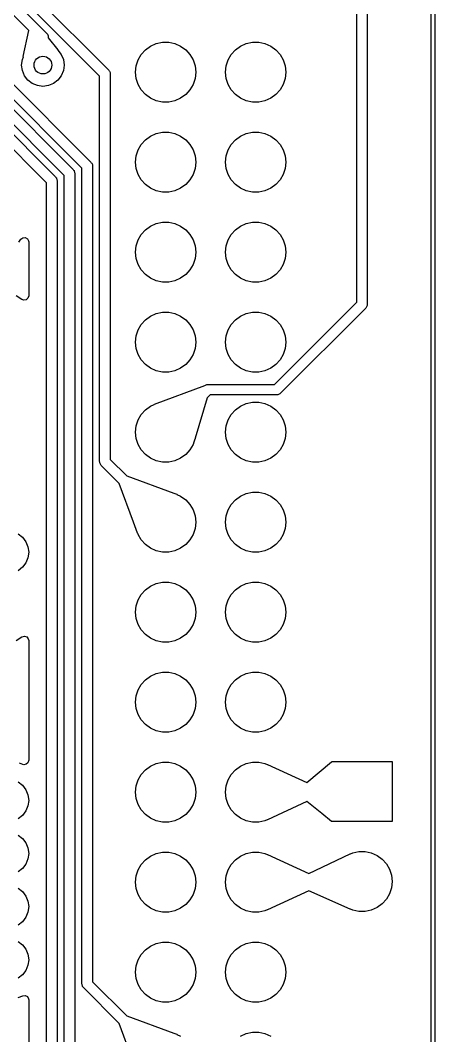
# Model space of a CAD drawing. Extents: x 90 to 175, y -109.5 to -35.9.
# Drawn here: x 163.36 to 175.05, y -83.89 to -55.24 of the extents above; entities that cross this region are included whole.
import ezdxf

# ---------------------------------------------------------------- set-up
doc = ezdxf.new("R2010")
doc.units = 0
doc.layers.add('BLACK', color=7, linetype='CONTINUOUS')

msp = doc.modelspace()

# ---------------------------------------------------------------- linework, layer by layer
at = {"layer": 'BLACK', "linetype": 'CONTINUOUS'}
for p, q in [((174.95, -99.95), (174.95, -36.05)), ((175.05, -36), (175.05, -100)), ((156.356066, -47.143934), (165.856066, -56.643934)), ((165.6, -56.812132), (156.187868, -47.4)), ((156.14896, -47.643934), (164.106066, -55.60104)), ((163.606785, -55.526023), (155.980762, -47.9)), ((172.85, -63.187868), (172.85, -50.7769)), ((173.15, -50.776104), (173.15, -63.25)), ((163.447723, -56.260861), (163.605341, -55.528675)), ((163.605341, -55.528675), (163.606785, -55.526023)), ((164.106066, -55.60104), (164.115939, -55.618141)), ((164.115939, -55.618141), (164.129904, -55.632106)), ((164.129904, -55.632106), (164.135015, -55.65118)), ((164.135015, -55.65118), (164.144889, -55.668283)), ((164.144889, -55.668283), (164.144889, -55.688031)), ((164.144889, -55.688031), (164.15, -55.707106)), ((164.15, -55.707106), (164.15, -55.730652)), ((164.15, -55.730652), (164.417779, -56.067577)), ((167.197336, -55.891602), (167.371151, -55.854656)), ((167.371151, -55.854656), (167.548849, -55.854656)), ((167.548849, -55.854656), (167.722664, -55.891602)), ((169.737336, -55.891602), (169.911151, -55.854656)), ((169.911151, -55.854656), (170.088849, -55.854656)), ((170.088849, -55.854656), (170.262664, -55.891602)), ((164.417779, -56.067577), (164.418946, -56.071656)), ((164.418946, -56.071656), (164.424264, -56.075736)), ((164.424264, -56.075736), (164.519615, -56.2)), ((166.772336, -56.200383), (166.891239, -56.068327)), ((166.891239, -56.068327), (167.035, -55.963878)), ((167.035, -55.963878), (167.197336, -55.891602)), ((167.722664, -55.891602), (167.885, -55.963878)), ((167.885, -55.963878), (168.028761, -56.068327)), ((168.028761, -56.068327), (168.147664, -56.200383)), ((169.312336, -56.200383), (169.431239, -56.068327)), ((169.431239, -56.068327), (169.575, -55.963878)), ((169.575, -55.963878), (169.737336, -55.891602)), ((170.262664, -55.891602), (170.425, -55.963878)), ((170.425, -55.963878), (170.568761, -56.068327)), ((170.568761, -56.068327), (170.687664, -56.200383)), ((163.4, -56.5), (163.420445, -56.344709)), ((163.420445, -56.344709), (163.451145, -56.27059)), ((163.448349, -56.267791), (163.447723, -56.260861)), ((163.451145, -56.27059), (163.448349, -56.267791)), ((164.519615, -56.2), (164.579555, -56.344709)), ((164.579555, -56.344709), (164.6, -56.5)), ((166.628575, -56.523275), (166.683486, -56.354274)), ((166.683486, -56.354274), (166.772336, -56.200383)), ((168.147664, -56.200383), (168.236514, -56.354274)), ((168.236514, -56.354274), (168.291425, -56.523275)), ((169.168575, -56.523275), (169.223486, -56.354274)), ((169.223486, -56.354274), (169.312336, -56.200383)), ((170.687664, -56.200383), (170.776514, -56.354274)), ((170.776514, -56.354274), (170.831425, -56.523275)), ((163.420445, -56.655291), (163.4, -56.5)), ((163.480385, -56.8), (163.420445, -56.655291)), ((164.579555, -56.655291), (164.519615, -56.8)), ((164.6, -56.5), (164.579555, -56.655291)), ((165.856066, -56.643934), (165.865939, -56.661035)), ((165.865939, -56.661035), (165.879904, -56.675)), ((165.879904, -56.675), (165.885015, -56.694074)), ((165.885015, -56.694074), (165.894889, -56.711177)), ((165.894889, -56.711177), (165.894889, -56.730925)), ((165.894889, -56.730925), (165.9, -56.75)), ((166.61, -56.7), (166.628575, -56.523275)), ((166.628575, -56.876725), (166.61, -56.7)), ((168.291425, -56.523275), (168.31, -56.7)), ((168.31, -56.7), (168.291425, -56.876725)), ((169.15, -56.7), (169.168575, -56.523275)), ((169.168575, -56.876725), (169.15, -56.7)), ((170.831425, -56.523275), (170.85, -56.7)), ((170.85, -56.7), (170.831425, -56.876725)), ((165.1, -59.405635), (162.693934, -56.999569)), ((162.95, -56.831371), (165.356066, -59.237437)), ((163.575736, -56.924264), (163.480385, -56.8)), ((163.7, -57.019615), (163.575736, -56.924264)), ((163.844709, -57.079555), (163.7, -57.019615)), ((164.3, -57.019615), (164.155291, -57.079555)), ((164.424264, -56.924264), (164.3, -57.019615)), ((164.519615, -56.8), (164.424264, -56.924264)), ((165.6, -67.69), (165.6, -56.812132)), ((165.9, -56.75), (165.9, -67.627868)), ((166.683486, -57.045726), (166.628575, -56.876725)), ((168.291425, -56.876725), (168.236514, -57.045726)), ((169.223486, -57.045726), (169.168575, -56.876725)), ((170.831425, -56.876725), (170.776514, -57.045726)), ((161.95, -57.245583), (164.356066, -59.651649)), ((164.6, -59.612741), (162.193934, -57.206676)), ((162.45, -57.038477), (164.856066, -59.444543)), ((164, -57.1), (163.844709, -57.079555)), ((164.155291, -57.079555), (164, -57.1)), ((166.772336, -57.199617), (166.683486, -57.045726)), ((166.891239, -57.331673), (166.772336, -57.199617)), ((168.147664, -57.199617), (168.028761, -57.331673)), ((168.236514, -57.045726), (168.147664, -57.199617)), ((169.312336, -57.199617), (169.223486, -57.045726)), ((169.431239, -57.331673), (169.312336, -57.199617)), ((170.687664, -57.199617), (170.568761, -57.331673)), ((170.776514, -57.045726), (170.687664, -57.199617)), ((164.1, -59.819847), (161.693934, -57.413782)), ((167.035, -57.436122), (166.891239, -57.331673)), ((167.197336, -57.508398), (167.035, -57.436122)), ((167.371151, -57.545344), (167.197336, -57.508398)), ((167.548849, -57.545344), (167.371151, -57.545344)), ((167.722664, -57.508398), (167.548849, -57.545344)), ((167.885, -57.436122), (167.722664, -57.508398)), ((168.028761, -57.331673), (167.885, -57.436122)), ((169.575, -57.436122), (169.431239, -57.331673)), ((169.737336, -57.508398), (169.575, -57.436122)), ((169.911151, -57.545344), (169.737336, -57.508398)), ((170.088849, -57.545344), (169.911151, -57.545344)), ((170.262664, -57.508398), (170.088849, -57.545344)), ((170.425, -57.436122), (170.262664, -57.508398)), ((170.568761, -57.331673), (170.425, -57.436122)), ((167.035, -58.503878), (167.197336, -58.431602)), ((167.197336, -58.431602), (167.371151, -58.394656)), ((167.371151, -58.394656), (167.548849, -58.394656)), ((167.548849, -58.394656), (167.722664, -58.431602)), ((167.722664, -58.431602), (167.885, -58.503878)), ((169.575, -58.503878), (169.737336, -58.431602)), ((169.737336, -58.431602), (169.911151, -58.394656)), ((169.911151, -58.394656), (170.088849, -58.394656)), ((170.088849, -58.394656), (170.262664, -58.431602)), ((170.262664, -58.431602), (170.425, -58.503878)), ((166.683486, -58.894274), (166.772336, -58.740383)), ((166.772336, -58.740383), (166.891239, -58.608327)), ((166.891239, -58.608327), (167.035, -58.503878)), ((167.885, -58.503878), (168.028761, -58.608327)), ((168.028761, -58.608327), (168.147664, -58.740383)), ((168.147664, -58.740383), (168.236514, -58.894274)), ((169.223486, -58.894274), (169.312336, -58.740383)), ((169.312336, -58.740383), (169.431239, -58.608327)), ((169.431239, -58.608327), (169.575, -58.503878)), ((170.425, -58.503878), (170.568761, -58.608327)), ((170.568761, -58.608327), (170.687664, -58.740383)), ((170.687664, -58.740383), (170.776514, -58.894274)), ((166.628575, -59.063275), (166.683486, -58.894274)), ((168.236514, -58.894274), (168.291425, -59.063275)), ((169.168575, -59.063275), (169.223486, -58.894274)), ((170.776514, -58.894274), (170.831425, -59.063275)), ((165.356066, -59.237437), (165.365939, -59.254538)), ((165.365939, -59.254538), (165.379904, -59.268503)), ((165.379904, -59.268503), (165.385015, -59.287577)), ((165.385015, -59.287577), (165.394889, -59.30468)), ((165.394889, -59.30468), (165.394889, -59.324428)), ((166.61, -59.24), (166.628575, -59.063275)), ((166.628575, -59.416725), (166.61, -59.24)), ((168.291425, -59.063275), (168.31, -59.24)), ((168.31, -59.24), (168.291425, -59.416725)), ((169.15, -59.24), (169.168575, -59.063275)), ((169.168575, -59.416725), (169.15, -59.24)), ((170.831425, -59.063275), (170.85, -59.24)), ((170.85, -59.24), (170.831425, -59.416725)), ((164.856066, -59.444543), (164.865939, -59.461644)), ((164.865939, -59.461644), (164.879904, -59.475609)), ((164.879904, -59.475609), (164.885015, -59.494683)), ((164.885015, -59.494683), (164.894889, -59.511786)), ((164.894889, -59.511786), (164.894889, -59.531534)), ((164.894889, -59.531534), (164.9, -59.550609)), ((164.9, -59.550609), (164.9, -84.407868)), ((165.1, -82.43), (165.1, -59.405635)), ((165.394889, -59.324428), (165.4, -59.343503)), ((165.4, -59.343503), (165.4, -82.367868)), ((166.683486, -59.585726), (166.628575, -59.416725)), ((166.772336, -59.739617), (166.683486, -59.585726)), ((168.236514, -59.585726), (168.147664, -59.739617)), ((168.291425, -59.416725), (168.236514, -59.585726)), ((169.223486, -59.585726), (169.168575, -59.416725)), ((169.312336, -59.739617), (169.223486, -59.585726)), ((170.776514, -59.585726), (170.687664, -59.739617)), ((170.831425, -59.416725), (170.776514, -59.585726)), ((164.1, -86.51), (164.1, -59.819847)), ((164.356066, -59.651649), (164.365939, -59.66875)), ((164.365939, -59.66875), (164.379904, -59.682715)), ((164.379904, -59.682715), (164.385015, -59.701789)), ((164.385015, -59.701789), (164.394889, -59.718892)), ((164.394889, -59.718892), (164.394889, -59.73864)), ((164.394889, -59.73864), (164.4, -59.757715)), ((164.4, -59.757715), (164.4, -86.447868)), ((164.6, -84.47), (164.6, -59.612741)), ((166.891239, -59.871673), (166.772336, -59.739617)), ((167.035, -59.976122), (166.891239, -59.871673)), ((168.028761, -59.871673), (167.885, -59.976122)), ((168.147664, -59.739617), (168.028761, -59.871673)), ((169.431239, -59.871673), (169.312336, -59.739617)), ((169.575, -59.976122), (169.431239, -59.871673)), ((170.568761, -59.871673), (170.425, -59.976122)), ((170.687664, -59.739617), (170.568761, -59.871673)), ((167.197336, -60.048398), (167.035, -59.976122)), ((167.371151, -60.085344), (167.197336, -60.048398)), ((167.548849, -60.085344), (167.371151, -60.085344)), ((167.722664, -60.048398), (167.548849, -60.085344)), ((167.885, -59.976122), (167.722664, -60.048398)), ((169.737336, -60.048398), (169.575, -59.976122)), ((169.911151, -60.085344), (169.737336, -60.048398)), ((170.088849, -60.085344), (169.911151, -60.085344)), ((170.262664, -60.048398), (170.088849, -60.085344)), ((170.425, -59.976122), (170.262664, -60.048398)), ((167.035, -61.043878), (167.197336, -60.971602)), ((167.197336, -60.971602), (167.371151, -60.934656)), ((167.371151, -60.934656), (167.548849, -60.934656)), ((167.548849, -60.934656), (167.722664, -60.971602)), ((167.722664, -60.971602), (167.885, -61.043878)), ((169.575, -61.043878), (169.737336, -60.971602)), ((169.737336, -60.971602), (169.911151, -60.934656)), ((169.911151, -60.934656), (170.088849, -60.934656)), ((170.088849, -60.934656), (170.262664, -60.971602)), ((170.262664, -60.971602), (170.425, -61.043878)), ((166.683486, -61.434274), (166.772336, -61.280383)), ((166.772336, -61.280383), (166.891239, -61.148327)), ((166.891239, -61.148327), (167.035, -61.043878)), ((167.885, -61.043878), (168.028761, -61.148327)), ((168.028761, -61.148327), (168.147664, -61.280383)), ((168.147664, -61.280383), (168.236514, -61.434274)), ((169.223486, -61.434274), (169.312336, -61.280383)), ((169.312336, -61.280383), (169.431239, -61.148327)), ((169.431239, -61.148327), (169.575, -61.043878)), ((170.425, -61.043878), (170.568761, -61.148327)), ((170.568761, -61.148327), (170.687664, -61.280383)), ((170.687664, -61.280383), (170.776514, -61.434274)), ((163.316764, -61.494579), (163.376546, -61.415415)), ((163.376546, -61.415415), (163.432654, -61.373778)), ((163.432654, -61.373778), (163.502366, -61.369086)), ((163.502366, -61.369086), (163.563548, -61.402828)), ((163.563548, -61.402828), (163.596776, -61.464292)), ((163.596776, -61.464292), (163.5995, -61.490141)), ((163.5995, -61.490141), (163.5995, -63.008989)), ((166.61, -61.78), (166.628575, -61.603275)), ((166.628575, -61.603275), (166.683486, -61.434274)), ((168.236514, -61.434274), (168.291425, -61.603275)), ((168.291425, -61.603275), (168.31, -61.78)), ((169.15, -61.78), (169.168575, -61.603275)), ((169.168575, -61.603275), (169.223486, -61.434274)), ((170.776514, -61.434274), (170.831425, -61.603275)), ((170.831425, -61.603275), (170.85, -61.78)), ((166.628575, -61.956725), (166.61, -61.78)), ((168.31, -61.78), (168.291425, -61.956725)), ((169.168575, -61.956725), (169.15, -61.78)), ((170.85, -61.78), (170.831425, -61.956725)), ((166.683486, -62.125726), (166.628575, -61.956725)), ((166.772336, -62.279617), (166.683486, -62.125726)), ((168.236514, -62.125726), (168.147664, -62.279617)), ((168.291425, -61.956725), (168.236514, -62.125726)), ((169.223486, -62.125726), (169.168575, -61.956725)), ((169.312336, -62.279617), (169.223486, -62.125726)), ((170.776514, -62.125726), (170.687664, -62.279617)), ((170.831425, -61.956725), (170.776514, -62.125726)), ((166.891239, -62.411673), (166.772336, -62.279617)), ((167.035, -62.516122), (166.891239, -62.411673)), ((168.028761, -62.411673), (167.885, -62.516122)), ((168.147664, -62.279617), (168.028761, -62.411673)), ((169.431239, -62.411673), (169.312336, -62.279617)), ((169.575, -62.516122), (169.431239, -62.411673)), ((170.568761, -62.411673), (170.425, -62.516122)), ((170.687664, -62.279617), (170.568761, -62.411673)), ((167.197336, -62.588398), (167.035, -62.516122)), ((167.371151, -62.625344), (167.197336, -62.588398)), ((167.548849, -62.625344), (167.371151, -62.625344)), ((167.722664, -62.588398), (167.548849, -62.625344)), ((167.885, -62.516122), (167.722664, -62.588398)), ((169.737336, -62.588398), (169.575, -62.516122)), ((169.911151, -62.625344), (169.737336, -62.588398)), ((170.088849, -62.625344), (169.911151, -62.625344)), ((170.262664, -62.588398), (170.088849, -62.625344)), ((170.425, -62.516122), (170.262664, -62.588398)), ((163.410223, -63.114416), (163.242642, -63.010655)), ((163.5995, -63.008989), (163.579815, -63.076028)), ((163.457853, -63.131727), (163.410223, -63.114416)), ((163.527011, -63.121783), (163.457853, -63.131727)), ((163.579815, -63.076028), (163.527011, -63.121783)), ((170.527868, -65.51), (172.85, -63.187868)), ((173.129904, -63.325), (173.115939, -63.338964)), ((173.135015, -63.305925), (173.129904, -63.325)), ((173.144889, -63.288823), (173.135015, -63.305925)), ((173.15, -63.25), (173.144889, -63.269074)), ((173.144889, -63.269074), (173.144889, -63.288823)), ((166.891239, -63.688327), (167.035, -63.583878)), ((167.035, -63.583878), (167.197336, -63.511602)), ((167.197336, -63.511602), (167.371151, -63.474656)), ((167.371151, -63.474656), (167.548849, -63.474656)), ((167.548849, -63.474656), (167.722664, -63.511602)), ((167.722664, -63.511602), (167.885, -63.583878)), ((167.885, -63.583878), (168.028761, -63.688327)), ((169.431239, -63.688327), (169.575, -63.583878)), ((169.575, -63.583878), (169.737336, -63.511602)), ((169.737336, -63.511602), (169.911151, -63.474656)), ((169.911151, -63.474656), (170.088849, -63.474656)), ((170.088849, -63.474656), (170.262664, -63.511602)), ((170.262664, -63.511602), (170.425, -63.583878)), ((170.425, -63.583878), (170.568761, -63.688327)), ((173.106066, -63.356066), (170.696066, -65.766066)), ((173.115939, -63.338964), (173.106066, -63.356066)), ((166.683486, -63.974274), (166.772336, -63.820383)), ((166.772336, -63.820383), (166.891239, -63.688327)), ((168.028761, -63.688327), (168.147664, -63.820383)), ((168.147664, -63.820383), (168.236514, -63.974274)), ((169.223486, -63.974274), (169.312336, -63.820383)), ((169.312336, -63.820383), (169.431239, -63.688327)), ((170.568761, -63.688327), (170.687664, -63.820383)), ((170.687664, -63.820383), (170.776514, -63.974274)), ((166.61, -64.32), (166.628575, -64.143275)), ((166.628575, -64.143275), (166.683486, -63.974274)), ((168.236514, -63.974274), (168.291425, -64.143275)), ((168.291425, -64.143275), (168.31, -64.32)), ((169.15, -64.32), (169.168575, -64.143275)), ((169.168575, -64.143275), (169.223486, -63.974274)), ((170.776514, -63.974274), (170.831425, -64.143275)), ((170.831425, -64.143275), (170.85, -64.32)), ((166.628575, -64.496725), (166.61, -64.32)), ((168.31, -64.32), (168.291425, -64.496725)), ((169.168575, -64.496725), (169.15, -64.32)), ((170.85, -64.32), (170.831425, -64.496725)), ((166.683486, -64.665726), (166.628575, -64.496725)), ((166.772336, -64.819617), (166.683486, -64.665726)), ((168.236514, -64.665726), (168.147664, -64.819617)), ((168.291425, -64.496725), (168.236514, -64.665726)), ((169.223486, -64.665726), (169.168575, -64.496725)), ((169.312336, -64.819617), (169.223486, -64.665726)), ((170.776514, -64.665726), (170.687664, -64.819617)), ((170.831425, -64.496725), (170.776514, -64.665726)), ((166.891239, -64.951673), (166.772336, -64.819617)), ((167.035, -65.056122), (166.891239, -64.951673)), ((168.028761, -64.951673), (167.885, -65.056122)), ((168.147664, -64.819617), (168.028761, -64.951673)), ((169.431239, -64.951673), (169.312336, -64.819617)), ((169.575, -65.056122), (169.431239, -64.951673)), ((170.568761, -64.951673), (170.425, -65.056122)), ((170.687664, -64.819617), (170.568761, -64.951673)), ((167.197336, -65.128398), (167.035, -65.056122)), ((167.371151, -65.165344), (167.197336, -65.128398)), ((167.548849, -65.165344), (167.371151, -65.165344)), ((167.722664, -65.128398), (167.548849, -65.165344)), ((167.885, -65.056122), (167.722664, -65.128398)), ((169.737336, -65.128398), (169.575, -65.056122)), ((169.911151, -65.165344), (169.737336, -65.128398)), ((170.088849, -65.165344), (169.911151, -65.165344)), ((170.262664, -65.128398), (170.088849, -65.165344)), ((170.425, -65.056122), (170.262664, -65.128398)), ((167.146069, -66.070507), (168.571192, -65.543903)), ((168.571192, -65.543903), (168.585, -65.530096)), ((168.585, -65.530096), (168.604074, -65.524984)), ((168.604074, -65.524984), (168.621177, -65.515111)), ((168.621177, -65.515111), (168.640925, -65.515111)), ((168.640925, -65.515111), (168.66, -65.51)), ((168.66, -65.51), (170.527868, -65.51)), ((168.637131, -65.895), (168.291961, -67.03162)), ((168.722132, -65.81), (168.637131, -65.895)), ((170.59, -65.81), (168.722132, -65.81)), ((170.609075, -65.804889), (170.59, -65.81)), ((170.628823, -65.804889), (170.609075, -65.804889)), ((170.645925, -65.795015), (170.628823, -65.804889)), ((170.665, -65.789904), (170.645925, -65.795015)), ((170.678964, -65.775939), (170.665, -65.789904)), ((170.696066, -65.766066), (170.678964, -65.775939)), ((166.891239, -66.228327), (167.035, -66.123878)), ((167.035, -66.123878), (167.139364, -66.077412)), ((167.139364, -66.077412), (167.139365, -66.076976)), ((167.139365, -66.076976), (167.145704, -66.070651)), ((167.145704, -66.070651), (167.146069, -66.070507)), ((169.431239, -66.228327), (169.575, -66.123878)), ((169.575, -66.123878), (169.737336, -66.051602)), ((169.737336, -66.051602), (169.911151, -66.014656)), ((169.911151, -66.014656), (170.088849, -66.014656)), ((170.088849, -66.014656), (170.262664, -66.051602)), ((170.262664, -66.051602), (170.425, -66.123878)), ((170.425, -66.123878), (170.568761, -66.228327)), ((166.683486, -66.514274), (166.772336, -66.360383)), ((166.772336, -66.360383), (166.891239, -66.228327)), ((169.223486, -66.514274), (169.312336, -66.360383)), ((169.312336, -66.360383), (169.431239, -66.228327)), ((170.568761, -66.228327), (170.687664, -66.360383)), ((170.687664, -66.360383), (170.776514, -66.514274)), ((166.61, -66.86), (166.628575, -66.683275)), ((166.628575, -66.683275), (166.683486, -66.514274)), ((169.15, -66.86), (169.168575, -66.683275)), ((169.168575, -66.683275), (169.223486, -66.514274)), ((170.776514, -66.514274), (170.831425, -66.683275)), ((170.831425, -66.683275), (170.85, -66.86)), ((166.628575, -67.036725), (166.61, -66.86)), ((166.683486, -67.205726), (166.628575, -67.036725)), ((168.291425, -67.036725), (168.275914, -67.084462)), ((168.291961, -67.03162), (168.291425, -67.036725)), ((169.168575, -67.036725), (169.15, -66.86)), ((169.223486, -67.205726), (169.168575, -67.036725)), ((170.831425, -67.036725), (170.776514, -67.205726)), ((170.85, -66.86), (170.831425, -67.036725)), ((166.772336, -67.359617), (166.683486, -67.205726)), ((168.236514, -67.205726), (168.147664, -67.359617)), ((168.245937, -67.176723), (168.236514, -67.205726)), ((168.249046, -67.172938), (168.245937, -67.176723)), ((168.275914, -67.084462), (168.249046, -67.172938)), ((169.312336, -67.359617), (169.223486, -67.205726)), ((170.776514, -67.205726), (170.687664, -67.359617)), ((166.891239, -67.491673), (166.772336, -67.359617)), ((167.035, -67.596122), (166.891239, -67.491673)), ((167.197336, -67.668398), (167.035, -67.596122)), ((167.885, -67.596122), (167.722664, -67.668398)), ((168.028761, -67.491673), (167.885, -67.596122)), ((168.147664, -67.359617), (168.028761, -67.491673)), ((169.431239, -67.491673), (169.312336, -67.359617)), ((169.575, -67.596122), (169.431239, -67.491673)), ((169.737336, -67.668398), (169.575, -67.596122)), ((170.425, -67.596122), (170.262664, -67.668398)), ((170.568761, -67.491673), (170.425, -67.596122)), ((170.687664, -67.359617), (170.568761, -67.491673)), ((165.605111, -67.709074), (165.6, -67.69)), ((165.605111, -67.728823), (165.605111, -67.709074)), ((165.614984, -67.745925), (165.605111, -67.728823)), ((165.620096, -67.765), (165.614984, -67.745925)), ((165.63406, -67.778964), (165.620096, -67.765)), ((165.643934, -67.796066), (165.63406, -67.778964)), ((166.154606, -68.306738), (165.643934, -67.796066)), ((165.9, -67.627868), (166.366175, -68.094043)), ((167.371151, -67.705344), (167.197336, -67.668398)), ((167.548849, -67.705344), (167.371151, -67.705344)), ((167.722664, -67.668398), (167.548849, -67.705344)), ((169.911151, -67.705344), (169.737336, -67.668398)), ((170.088849, -67.705344), (169.911151, -67.705344)), ((170.262664, -67.668398), (170.088849, -67.705344)), ((166.366175, -68.094043), (166.366967, -68.093716)), ((166.366967, -68.093716), (166.371001, -68.094434)), ((166.371001, -68.094434), (167.691286, -68.580124)), ((166.154435, -68.311004), (166.154606, -68.306738)), ((166.553649, -69.396214), (166.154435, -68.311004)), ((167.691286, -68.580124), (167.722244, -68.591512)), ((167.722244, -68.591512), (167.722664, -68.591602)), ((167.722664, -68.591602), (167.723505, -68.591976)), ((167.723505, -68.591976), (167.773861, -68.610501)), ((167.773861, -68.610501), (167.780443, -68.616574)), ((167.780443, -68.616574), (167.780473, -68.61734)), ((167.780473, -68.61734), (167.885, -68.663878)), ((167.885, -68.663878), (168.028761, -68.768327)), ((168.028761, -68.768327), (168.147664, -68.900383)), ((169.312336, -68.900383), (169.431239, -68.768327)), ((169.431239, -68.768327), (169.575, -68.663878)), ((169.575, -68.663878), (169.737336, -68.591602)), ((169.737336, -68.591602), (169.911151, -68.554656)), ((169.911151, -68.554656), (170.088849, -68.554656)), ((170.088849, -68.554656), (170.262664, -68.591602)), ((170.262664, -68.591602), (170.425, -68.663878)), ((170.425, -68.663878), (170.568761, -68.768327)), ((170.568761, -68.768327), (170.687664, -68.900383)), ((168.147664, -68.900383), (168.236514, -69.054274)), ((168.236514, -69.054274), (168.291425, -69.223275)), ((169.168575, -69.223275), (169.223486, -69.054274)), ((169.223486, -69.054274), (169.312336, -68.900383)), ((170.687664, -68.900383), (170.776514, -69.054274)), ((170.776514, -69.054274), (170.831425, -69.223275)), ((168.291425, -69.223275), (168.31, -69.4)), ((169.15, -69.4), (169.168575, -69.223275)), ((170.831425, -69.223275), (170.85, -69.4)), ((166.670501, -69.713861), (166.553649, -69.396214)), ((168.291425, -69.576725), (168.236514, -69.745726)), ((168.31, -69.4), (168.291425, -69.576725)), ((169.168575, -69.576725), (169.15, -69.4)), ((169.223486, -69.745726), (169.168575, -69.576725)), ((170.831425, -69.576725), (170.776514, -69.745726)), ((170.85, -69.4), (170.831425, -69.576725)), ((163.3, -69.730385), (163.424264, -69.825736)), ((163.424264, -69.825736), (163.519615, -69.95)), ((166.670668, -69.714288), (166.670501, -69.713861)), ((166.674528, -69.718156), (166.670668, -69.714288)), ((166.683486, -69.745726), (166.674528, -69.718156)), ((166.772336, -69.899617), (166.683486, -69.745726)), ((166.891239, -70.031673), (166.772336, -69.899617)), ((168.147664, -69.899617), (168.028761, -70.031673)), ((168.236514, -69.745726), (168.147664, -69.899617)), ((169.312336, -69.899617), (169.223486, -69.745726)), ((169.431239, -70.031673), (169.312336, -69.899617)), ((170.687664, -69.899617), (170.568761, -70.031673)), ((170.776514, -69.745726), (170.687664, -69.899617)), ((163.519615, -69.95), (163.579555, -70.094709)), ((163.579555, -70.094709), (163.6, -70.25)), ((167.035, -70.136122), (166.891239, -70.031673)), ((167.197336, -70.208398), (167.035, -70.136122)), ((167.885, -70.136122), (167.722664, -70.208398)), ((168.028761, -70.031673), (167.885, -70.136122)), ((169.575, -70.136122), (169.431239, -70.031673)), ((169.737336, -70.208398), (169.575, -70.136122)), ((170.425, -70.136122), (170.262664, -70.208398)), ((170.568761, -70.031673), (170.425, -70.136122)), ((163.579555, -70.405291), (163.519615, -70.55)), ((163.6, -70.25), (163.579555, -70.405291)), ((167.371151, -70.245344), (167.197336, -70.208398)), ((167.548849, -70.245344), (167.371151, -70.245344)), ((167.722664, -70.208398), (167.548849, -70.245344)), ((169.911151, -70.245344), (169.737336, -70.208398)), ((170.088849, -70.245344), (169.911151, -70.245344)), ((170.262664, -70.208398), (170.088849, -70.245344)), ((163.424264, -70.674264), (163.3, -70.769615)), ((163.519615, -70.55), (163.424264, -70.674264)), ((166.772336, -71.440383), (166.891239, -71.308327)), ((166.891239, -71.308327), (167.035, -71.203878)), ((167.035, -71.203878), (167.197336, -71.131602)), ((167.197336, -71.131602), (167.371151, -71.094656)), ((167.371151, -71.094656), (167.548849, -71.094656)), ((167.548849, -71.094656), (167.722664, -71.131602)), ((167.722664, -71.131602), (167.885, -71.203878)), ((167.885, -71.203878), (168.028761, -71.308327)), ((168.028761, -71.308327), (168.147664, -71.440383)), ((169.312336, -71.440383), (169.431239, -71.308327)), ((169.431239, -71.308327), (169.575, -71.203878)), ((169.575, -71.203878), (169.737336, -71.131602)), ((169.737336, -71.131602), (169.911151, -71.094656)), ((169.911151, -71.094656), (170.088849, -71.094656)), ((170.088849, -71.094656), (170.262664, -71.131602)), ((170.262664, -71.131602), (170.425, -71.203878)), ((170.425, -71.203878), (170.568761, -71.308327)), ((170.568761, -71.308327), (170.687664, -71.440383)), ((166.628575, -71.763275), (166.683486, -71.594274)), ((166.683486, -71.594274), (166.772336, -71.440383)), ((168.147664, -71.440383), (168.236514, -71.594274)), ((168.236514, -71.594274), (168.291425, -71.763275)), ((169.168575, -71.763275), (169.223486, -71.594274)), ((169.223486, -71.594274), (169.312336, -71.440383)), ((170.687664, -71.440383), (170.776514, -71.594274)), ((170.776514, -71.594274), (170.831425, -71.763275)), ((166.61, -71.94), (166.628575, -71.763275)), ((168.291425, -71.763275), (168.31, -71.94)), ((169.15, -71.94), (169.168575, -71.763275)), ((170.831425, -71.763275), (170.85, -71.94)), ((166.628575, -72.116725), (166.61, -71.94)), ((166.683486, -72.285726), (166.628575, -72.116725)), ((168.291425, -72.116725), (168.236514, -72.285726)), ((168.31, -71.94), (168.291425, -72.116725)), ((169.168575, -72.116725), (169.15, -71.94)), ((169.223486, -72.285726), (169.168575, -72.116725)), ((170.831425, -72.116725), (170.776514, -72.285726)), ((170.85, -71.94), (170.831425, -72.116725)), ((166.772336, -72.439617), (166.683486, -72.285726)), ((166.891239, -72.571673), (166.772336, -72.439617)), ((168.147664, -72.439617), (168.028761, -72.571673)), ((168.236514, -72.285726), (168.147664, -72.439617)), ((169.312336, -72.439617), (169.223486, -72.285726)), ((169.431239, -72.571673), (169.312336, -72.439617)), ((170.687664, -72.439617), (170.568761, -72.571673)), ((170.776514, -72.285726), (170.687664, -72.439617)), ((163.242637, -72.739348), (163.410224, -72.635582)), ((163.410224, -72.635582), (163.477583, -72.617027)), ((163.477583, -72.617027), (163.544282, -72.637835)), ((163.544282, -72.637835), (163.589144, -72.691401)), ((163.589144, -72.691401), (163.5995, -72.74101)), ((163.5995, -72.74101), (163.5995, -76.121033)), ((167.035, -72.676122), (166.891239, -72.571673)), ((167.197336, -72.748398), (167.035, -72.676122)), ((167.371151, -72.785344), (167.197336, -72.748398)), ((167.548849, -72.785344), (167.371151, -72.785344)), ((167.722664, -72.748398), (167.548849, -72.785344)), ((167.885, -72.676122), (167.722664, -72.748398)), ((168.028761, -72.571673), (167.885, -72.676122)), ((169.575, -72.676122), (169.431239, -72.571673)), ((169.737336, -72.748398), (169.575, -72.676122)), ((169.911151, -72.785344), (169.737336, -72.748398)), ((170.088849, -72.785344), (169.911151, -72.785344)), ((170.262664, -72.748398), (170.088849, -72.785344)), ((170.425, -72.676122), (170.262664, -72.748398)), ((170.568761, -72.571673), (170.425, -72.676122)), ((167.197336, -73.671602), (167.371151, -73.634656)), ((167.371151, -73.634656), (167.548849, -73.634656)), ((167.548849, -73.634656), (167.722664, -73.671602)), ((169.737336, -73.671602), (169.911151, -73.634656)), ((169.911151, -73.634656), (170.088849, -73.634656)), ((170.088849, -73.634656), (170.262664, -73.671602)), ((166.772336, -73.980383), (166.891239, -73.848327)), ((166.891239, -73.848327), (167.035, -73.743878)), ((167.035, -73.743878), (167.197336, -73.671602)), ((167.722664, -73.671602), (167.885, -73.743878)), ((167.885, -73.743878), (168.028761, -73.848327)), ((168.028761, -73.848327), (168.147664, -73.980383)), ((169.312336, -73.980383), (169.431239, -73.848327)), ((169.431239, -73.848327), (169.575, -73.743878)), ((169.575, -73.743878), (169.737336, -73.671602)), ((170.262664, -73.671602), (170.425, -73.743878)), ((170.425, -73.743878), (170.568761, -73.848327)), ((170.568761, -73.848327), (170.687664, -73.980383)), ((166.628575, -74.303275), (166.683486, -74.134274)), ((166.683486, -74.134274), (166.772336, -73.980383)), ((168.147664, -73.980383), (168.236514, -74.134274)), ((168.236514, -74.134274), (168.291425, -74.303275)), ((169.168575, -74.303275), (169.223486, -74.134274)), ((169.223486, -74.134274), (169.312336, -73.980383)), ((170.687664, -73.980383), (170.776514, -74.134274)), ((170.776514, -74.134274), (170.831425, -74.303275)), ((166.61, -74.48), (166.628575, -74.303275)), ((166.628575, -74.656725), (166.61, -74.48)), ((168.291425, -74.303275), (168.31, -74.48)), ((168.31, -74.48), (168.291425, -74.656725)), ((169.15, -74.48), (169.168575, -74.303275)), ((169.168575, -74.656725), (169.15, -74.48)), ((170.831425, -74.303275), (170.85, -74.48)), ((170.85, -74.48), (170.831425, -74.656725)), ((166.683486, -74.825726), (166.628575, -74.656725)), ((168.291425, -74.656725), (168.236514, -74.825726)), ((169.223486, -74.825726), (169.168575, -74.656725)), ((170.831425, -74.656725), (170.776514, -74.825726)), ((166.772336, -74.979617), (166.683486, -74.825726)), ((166.891239, -75.111673), (166.772336, -74.979617)), ((168.147664, -74.979617), (168.028761, -75.111673)), ((168.236514, -74.825726), (168.147664, -74.979617)), ((169.312336, -74.979617), (169.223486, -74.825726)), ((169.431239, -75.111673), (169.312336, -74.979617)), ((170.687664, -74.979617), (170.568761, -75.111673)), ((170.776514, -74.825726), (170.687664, -74.979617)), ((167.035, -75.216122), (166.891239, -75.111673)), ((167.197336, -75.288398), (167.035, -75.216122)), ((167.371151, -75.325344), (167.197336, -75.288398)), ((167.548849, -75.325344), (167.371151, -75.325344)), ((167.722664, -75.288398), (167.548849, -75.325344)), ((167.885, -75.216122), (167.722664, -75.288398)), ((168.028761, -75.111673), (167.885, -75.216122)), ((169.575, -75.216122), (169.431239, -75.111673)), ((169.737336, -75.288398), (169.575, -75.216122)), ((169.911151, -75.325344), (169.737336, -75.288398)), ((170.088849, -75.325344), (169.911151, -75.325344)), ((170.262664, -75.288398), (170.088849, -75.325344)), ((170.425, -75.216122), (170.262664, -75.288398)), ((170.568761, -75.111673), (170.425, -75.216122)), ((163.430706, -76.23666), (163.344033, -76.203083)), ((163.579815, -76.188072), (163.527011, -76.233827)), ((163.5995, -76.121033), (163.579815, -76.188072)), ((167.035, -76.283878), (167.197336, -76.211602)), ((167.197336, -76.211602), (167.371151, -76.174656)), ((167.371151, -76.174656), (167.548849, -76.174656)), ((167.548849, -76.174656), (167.722664, -76.211602)), ((167.722664, -76.211602), (167.885, -76.283878)), ((169.575, -76.283878), (169.737336, -76.211602)), ((169.737336, -76.211602), (169.911151, -76.174656)), ((169.911151, -76.174656), (170.088849, -76.174656)), ((170.088849, -76.174656), (170.262664, -76.211602)), ((170.262664, -76.211602), (170.326527, -76.240035)), ((171.442468, -76.750987), (172.141844, -76.166759)), ((172.141844, -76.166759), (172.15, -76.164207)), ((172.15, -76.164207), (172.15, -76.15)), ((172.15, -76.15), (173.85, -76.15)), ((173.85, -76.15), (173.85, -77.85)), ((163.457853, -76.243771), (163.430706, -76.23666)), ((163.527011, -76.233827), (163.457853, -76.243771)), ((166.772336, -76.520383), (166.891239, -76.388327)), ((166.891239, -76.388327), (167.035, -76.283878)), ((167.885, -76.283878), (168.028761, -76.388327)), ((168.028761, -76.388327), (168.147664, -76.520383)), ((169.312336, -76.520383), (169.431239, -76.388327)), ((169.431239, -76.388327), (169.575, -76.283878)), ((170.326527, -76.240035), (170.326951, -76.239613)), ((170.326951, -76.239613), (170.335906, -76.239622)), ((170.335906, -76.239622), (170.336325, -76.239806)), ((170.336325, -76.239806), (171.442468, -76.750987)), ((163.3, -76.730385), (163.424264, -76.825736)), ((166.628575, -76.843275), (166.683486, -76.674274)), ((166.683486, -76.674274), (166.772336, -76.520383)), ((168.147664, -76.520383), (168.236514, -76.674274)), ((168.236514, -76.674274), (168.291425, -76.843275)), ((169.168575, -76.843275), (169.223486, -76.674274)), ((169.223486, -76.674274), (169.312336, -76.520383)), ((163.424264, -76.825736), (163.519615, -76.95)), ((163.519615, -76.95), (163.579555, -77.094709)), ((166.61, -77.02), (166.628575, -76.843275)), ((166.628575, -77.196725), (166.61, -77.02)), ((168.291425, -76.843275), (168.31, -77.02)), ((168.31, -77.02), (168.291425, -77.196725)), ((169.15, -77.02), (169.168575, -76.843275)), ((169.168575, -77.196725), (169.15, -77.02)), ((163.579555, -77.094709), (163.6, -77.25)), ((163.6, -77.25), (163.579555, -77.405291)), ((166.683486, -77.365726), (166.628575, -77.196725)), ((166.772336, -77.519617), (166.683486, -77.365726)), ((168.236514, -77.365726), (168.147664, -77.519617)), ((168.291425, -77.196725), (168.236514, -77.365726)), ((169.223486, -77.365726), (169.168575, -77.196725)), ((169.312336, -77.519617), (169.223486, -77.365726)), ((171.446459, -77.287167), (170.336325, -77.800193)), ((171.862681, -77.620145), (171.446459, -77.287167)), ((163.519615, -77.55), (163.424264, -77.674264)), ((163.579555, -77.405291), (163.519615, -77.55)), ((166.891239, -77.651673), (166.772336, -77.519617)), ((167.035, -77.756122), (166.891239, -77.651673)), ((168.028761, -77.651673), (167.885, -77.756122)), ((168.147664, -77.519617), (168.028761, -77.651673)), ((169.431239, -77.651673), (169.312336, -77.519617)), ((169.575, -77.756122), (169.431239, -77.651673)), ((172.141827, -77.843462), (171.862681, -77.620145)), ((163.424264, -77.674264), (163.3, -77.769615)), ((167.197336, -77.828398), (167.035, -77.756122)), ((167.371151, -77.865344), (167.197336, -77.828398)), ((167.548849, -77.865344), (167.371151, -77.865344)), ((167.722664, -77.828398), (167.548849, -77.865344)), ((167.885, -77.756122), (167.722664, -77.828398)), ((169.737336, -77.828398), (169.575, -77.756122)), ((169.911151, -77.865344), (169.737336, -77.828398)), ((170.088849, -77.865344), (169.911151, -77.865344)), ((170.262664, -77.828398), (170.088849, -77.865344)), ((170.32667, -77.7999), (170.262664, -77.828398)), ((170.327378, -77.800553), (170.32667, -77.7999)), ((170.336325, -77.800193), (170.327378, -77.800553)), ((172.149129, -77.846026), (172.141827, -77.843462)), ((172.15, -77.845665), (172.149129, -77.846026)), ((172.15, -77.85), (172.15, -77.845665)), ((173.85, -77.85), (172.15, -77.85)), ((163.3, -78.230385), (163.424264, -78.325736)), ((163.424264, -78.325736), (163.519615, -78.45)), ((163.519615, -78.45), (163.579555, -78.594709)), ((163.579555, -78.594709), (163.6, -78.75)), ((163.6, -78.75), (163.579555, -78.905291)), ((167.035, -78.823878), (167.197336, -78.751602)), ((167.197336, -78.751602), (167.371151, -78.714656)), ((167.371151, -78.714656), (167.548849, -78.714656)), ((167.548849, -78.714656), (167.722664, -78.751602)), ((167.722664, -78.751602), (167.885, -78.823878)), ((169.575, -78.823878), (169.737336, -78.751602)), ((169.737336, -78.751602), (169.911151, -78.714656)), ((169.911151, -78.714656), (170.088849, -78.714656)), ((170.088849, -78.714656), (170.262664, -78.751602)), ((170.262664, -78.751602), (170.326527, -78.780035)), ((170.326527, -78.780035), (170.326951, -78.779613)), ((170.326951, -78.779613), (170.335906, -78.779622)), ((170.335906, -78.779622), (170.336325, -78.779806)), ((170.336325, -78.779806), (171.498633, -79.316942)), ((171.498633, -79.316942), (172.663599, -78.760017)), ((172.663599, -78.760017), (172.672539, -78.759542)), ((172.672539, -78.759542), (172.673215, -78.76015)), ((172.673215, -78.76015), (172.737336, -78.731602)), ((172.737336, -78.731602), (172.911151, -78.694656)), ((172.911151, -78.694656), (173.088849, -78.694656)), ((173.088849, -78.694656), (173.262664, -78.731602)), ((173.262664, -78.731602), (173.425, -78.803878)), ((163.519615, -79.05), (163.424264, -79.174264)), ((163.579555, -78.905291), (163.519615, -79.05)), ((166.683486, -79.214274), (166.772336, -79.060383)), ((166.772336, -79.060383), (166.891239, -78.928327)), ((166.891239, -78.928327), (167.035, -78.823878)), ((167.885, -78.823878), (168.028761, -78.928327)), ((168.028761, -78.928327), (168.147664, -79.060383)), ((168.147664, -79.060383), (168.236514, -79.214274)), ((169.223486, -79.214274), (169.312336, -79.060383)), ((169.312336, -79.060383), (169.431239, -78.928327)), ((169.431239, -78.928327), (169.575, -78.823878)), ((173.425, -78.803878), (173.568761, -78.908327)), ((173.568761, -78.908327), (173.687664, -79.040383)), ((173.687664, -79.040383), (173.776514, -79.194274)), ((163.424264, -79.174264), (163.3, -79.269615)), ((166.628575, -79.383275), (166.683486, -79.214274)), ((168.236514, -79.214274), (168.291425, -79.383275)), ((169.168575, -79.383275), (169.223486, -79.214274)), ((173.776514, -79.194274), (173.831425, -79.363275)), ((173.831425, -79.363275), (173.85, -79.54)), ((166.61, -79.56), (166.628575, -79.383275)), ((166.628575, -79.736725), (166.61, -79.56)), ((168.291425, -79.383275), (168.31, -79.56)), ((168.31, -79.56), (168.291425, -79.736725)), ((169.15, -79.56), (169.168575, -79.383275)), ((169.168575, -79.736725), (169.15, -79.56)), ((173.85, -79.54), (173.831425, -79.716725)), ((163.3, -79.730385), (163.424264, -79.825736)), ((163.424264, -79.825736), (163.519615, -79.95)), ((166.683486, -79.905726), (166.628575, -79.736725)), ((166.772336, -80.059617), (166.683486, -79.905726)), ((168.236514, -79.905726), (168.147664, -80.059617)), ((168.291425, -79.736725), (168.236514, -79.905726)), ((169.223486, -79.905726), (169.168575, -79.736725)), ((169.312336, -80.059617), (169.223486, -79.905726)), ((171.504868, -79.800175), (170.336325, -80.340193)), ((172.66374, -80.320369), (171.504868, -79.800175)), ((173.776514, -79.885726), (173.687664, -80.039617)), ((173.831425, -79.716725), (173.776514, -79.885726)), ((163.519615, -79.95), (163.579555, -80.094709)), ((163.579555, -80.094709), (163.6, -80.25)), ((166.891239, -80.191673), (166.772336, -80.059617)), ((167.035, -80.296122), (166.891239, -80.191673)), ((168.028761, -80.191673), (167.885, -80.296122)), ((168.147664, -80.059617), (168.028761, -80.191673)), ((169.431239, -80.191673), (169.312336, -80.059617)), ((169.575, -80.296122), (169.431239, -80.191673)), ((173.568761, -80.171673), (173.425, -80.276122)), ((173.687664, -80.039617), (173.568761, -80.171673)), ((163.579555, -80.405291), (163.519615, -80.55)), ((163.6, -80.25), (163.579555, -80.405291)), ((167.197336, -80.368398), (167.035, -80.296122)), ((167.371151, -80.405344), (167.197336, -80.368398)), ((167.548849, -80.405344), (167.371151, -80.405344)), ((167.722664, -80.368398), (167.548849, -80.405344)), ((167.885, -80.296122), (167.722664, -80.368398)), ((169.737336, -80.368398), (169.575, -80.296122)), ((169.911151, -80.405344), (169.737336, -80.368398)), ((170.088849, -80.405344), (169.911151, -80.405344)), ((170.262664, -80.368398), (170.088849, -80.405344)), ((170.32667, -80.3399), (170.262664, -80.368398)), ((170.327378, -80.340553), (170.32667, -80.3399)), ((170.336325, -80.340193), (170.327378, -80.340553)), ((172.664042, -80.3205), (172.66374, -80.320369)), ((172.672997, -80.320509), (172.664042, -80.3205)), ((172.673521, -80.319986), (172.672997, -80.320509)), ((172.737336, -80.348398), (172.673521, -80.319986)), ((172.911151, -80.385344), (172.737336, -80.348398)), ((173.088849, -80.385344), (172.911151, -80.385344)), ((173.262664, -80.348398), (173.088849, -80.385344)), ((173.425, -80.276122), (173.262664, -80.348398)), ((163.424264, -80.674264), (163.3, -80.769615)), ((163.519615, -80.55), (163.424264, -80.674264)), ((163.3, -81.230385), (163.424264, -81.325736)), ((163.424264, -81.325736), (163.519615, -81.45)), ((166.891239, -81.468327), (167.035, -81.363878)), ((167.035, -81.363878), (167.197336, -81.291602)), ((167.197336, -81.291602), (167.371151, -81.254656)), ((167.371151, -81.254656), (167.548849, -81.254656)), ((167.548849, -81.254656), (167.722664, -81.291602)), ((167.722664, -81.291602), (167.885, -81.363878)), ((167.885, -81.363878), (168.028761, -81.468327)), ((169.431239, -81.468327), (169.575, -81.363878)), ((169.575, -81.363878), (169.737336, -81.291602)), ((169.737336, -81.291602), (169.911151, -81.254656)), ((169.911151, -81.254656), (170.088849, -81.254656)), ((170.088849, -81.254656), (170.262664, -81.291602)), ((170.262664, -81.291602), (170.425, -81.363878)), ((170.425, -81.363878), (170.568761, -81.468327)), ((163.519615, -81.45), (163.579555, -81.594709)), ((163.579555, -81.594709), (163.6, -81.75)), ((166.683486, -81.754274), (166.772336, -81.600383)), ((166.772336, -81.600383), (166.891239, -81.468327)), ((168.028761, -81.468327), (168.147664, -81.600383)), ((168.147664, -81.600383), (168.236514, -81.754274)), ((169.223486, -81.754274), (169.312336, -81.600383)), ((169.312336, -81.600383), (169.431239, -81.468327)), ((170.568761, -81.468327), (170.687664, -81.600383)), ((170.687664, -81.600383), (170.776514, -81.754274)), ((163.579555, -81.905291), (163.519615, -82.05)), ((163.6, -81.75), (163.579555, -81.905291)), ((166.61, -82.1), (166.628575, -81.923275)), ((166.628575, -81.923275), (166.683486, -81.754274)), ((168.236514, -81.754274), (168.291425, -81.923275)), ((168.291425, -81.923275), (168.31, -82.1)), ((169.15, -82.1), (169.168575, -81.923275)), ((169.168575, -81.923275), (169.223486, -81.754274)), ((170.776514, -81.754274), (170.831425, -81.923275)), ((170.831425, -81.923275), (170.85, -82.1)), ((163.424264, -82.174264), (163.3, -82.269615)), ((163.519615, -82.05), (163.424264, -82.174264)), ((166.628575, -82.276725), (166.61, -82.1)), ((168.31, -82.1), (168.291425, -82.276725)), ((169.168575, -82.276725), (169.15, -82.1)), ((170.85, -82.1), (170.831425, -82.276725)), ((165.105111, -82.449074), (165.1, -82.43)), ((165.105111, -82.468823), (165.105111, -82.449074)), ((165.114984, -82.485925), (165.105111, -82.468823)), ((165.120096, -82.505), (165.114984, -82.485925)), ((165.13406, -82.518964), (165.120096, -82.505)), ((165.143934, -82.536066), (165.13406, -82.518964)), ((165.4, -82.367868), (166.366175, -83.334043)), ((166.683486, -82.445726), (166.628575, -82.276725)), ((166.772336, -82.599617), (166.683486, -82.445726)), ((168.236514, -82.445726), (168.147664, -82.599617)), ((168.291425, -82.276725), (168.236514, -82.445726)), ((169.223486, -82.445726), (169.168575, -82.276725)), ((169.312336, -82.599617), (169.223486, -82.445726)), ((170.776514, -82.445726), (170.687664, -82.599617)), ((170.831425, -82.276725), (170.776514, -82.445726)), ((163.302456, -82.813024), (163.430706, -82.763339)), ((163.430706, -82.763339), (163.50033, -82.757478)), ((163.50033, -82.757478), (163.56207, -82.790188)), ((163.56207, -82.790188), (163.596325, -82.851085)), ((166.154606, -83.546738), (165.143934, -82.536066)), ((166.891239, -82.731673), (166.772336, -82.599617)), ((167.035, -82.836122), (166.891239, -82.731673)), ((168.028761, -82.731673), (167.885, -82.836122)), ((168.147664, -82.599617), (168.028761, -82.731673)), ((169.431239, -82.731673), (169.312336, -82.599617)), ((169.575, -82.836122), (169.431239, -82.731673)), ((170.568761, -82.731673), (170.425, -82.836122)), ((170.687664, -82.599617), (170.568761, -82.731673)), ((163.596325, -82.851085), (163.5995, -82.878967)), ((163.5995, -82.878967), (163.5995, -83.496202)), ((167.197336, -82.908398), (167.035, -82.836122)), ((167.371151, -82.945344), (167.197336, -82.908398)), ((167.548849, -82.945344), (167.371151, -82.945344)), ((167.722664, -82.908398), (167.548849, -82.945344)), ((167.885, -82.836122), (167.722664, -82.908398)), ((169.737336, -82.908398), (169.575, -82.836122)), ((169.911151, -82.945344), (169.737336, -82.908398)), ((170.088849, -82.945344), (169.911151, -82.945344)), ((170.262664, -82.908398), (170.088849, -82.945344)), ((170.425, -82.836122), (170.262664, -82.908398)), ((166.366175, -83.334043), (166.366967, -83.333716)), ((166.366967, -83.333716), (166.371001, -83.334434)), ((166.371001, -83.334434), (167.691286, -83.820124)), ((163.5995, -83.496202), (163.6, -83.5)), ((163.6, -83.5), (163.5995, -83.503797)), ((163.5995, -83.503797), (163.5995, -84.996202)), ((166.154435, -83.551004), (166.154606, -83.546738)), ((166.553649, -84.636214), (166.154435, -83.551004)), ((167.691286, -83.820124), (167.722244, -83.831512)), ((167.722244, -83.831512), (167.722664, -83.831602)), ((167.722664, -83.831602), (167.723505, -83.831976)), ((167.723505, -83.831976), (167.773861, -83.850501)), ((167.773861, -83.850501), (167.780443, -83.856574)), ((167.780443, -83.856574), (167.780473, -83.85734)), ((167.780473, -83.85734), (167.885, -83.903878)), ((169.575, -83.903878), (169.737336, -83.831602)), ((169.737336, -83.831602), (169.911151, -83.794656)), ((169.911151, -83.794656), (170.088849, -83.794656)), ((170.088849, -83.794656), (170.262664, -83.831602)), ((170.262664, -83.831602), (170.425, -83.903878))]:
    msp.add_line(p, q, dxfattribs=at)
at = {"layer": 'BLACK'}
msp.add_circle((164, -56.5), 0.25, dxfattribs=at)

doc.saveas('drawing.dxf')
